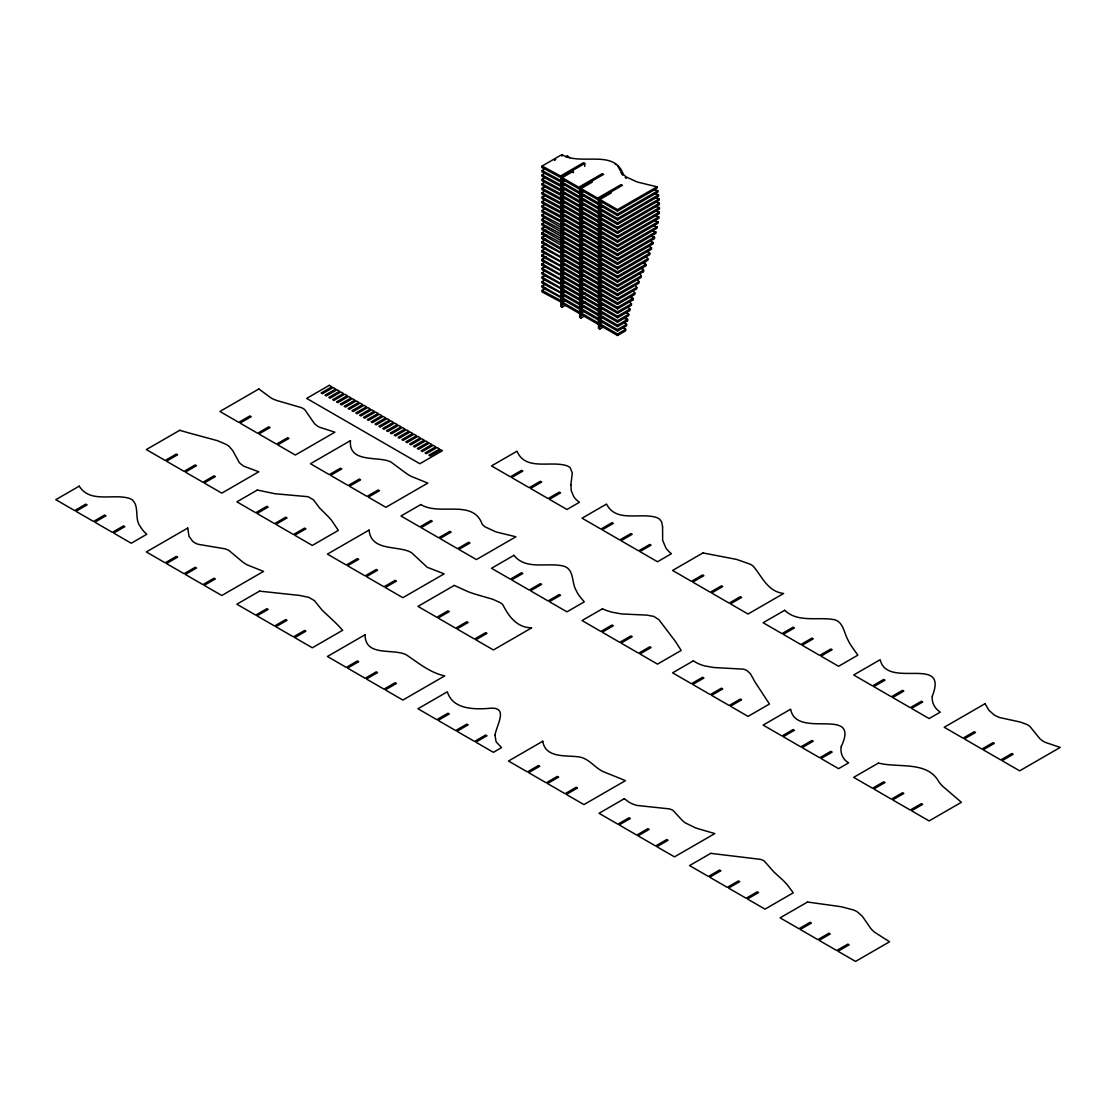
<?xml version="1.0" encoding="UTF-8"?>
<svg xmlns="http://www.w3.org/2000/svg" width="1116" height="1116" viewBox="0 0 1116 1116"><rect width="100%" height="100%" fill="white"/><g stroke="black" fill="none" stroke-linecap="round" stroke-linejoin="round"><path stroke-width="1.5" d="M561.627 178.016L542.069 167.54L542.069 166.047L561.92 154.594C580.822 166.214 614.107 148.567 623.286 174.263A25.821 14.913 0 0 0 626.313 176.97L637.124 181.978L657.003 186.818L657.003 188.297L617.525 211.091L599.948 200.95L600.645 200.545M542.069 167.54L543.311 166.814M554.485 160.369L555.726 159.658M561.627 182.466L542.069 171.976L542.069 170.497L545.236 168.669M565.812 156.784L567.402 155.877L569.62 157.761M561.627 186.902L542.069 176.426L542.069 174.933L543.952 173.845M561.627 191.352L542.069 180.862L542.069 179.383L544.217 178.142M561.627 195.788L542.069 185.312L542.069 183.819L544.427 182.466M565.142 305.491L562.115 307.235L560.832 306.495L560.832 175.812L583.473 162.741L584.756 163.48L584.756 166.437M561.627 176.537L542.069 166.047M568.602 172.52L569.997 171.711M560.832 175.812L562.115 176.551L584.756 163.48M561.627 200.238L542.069 189.748L542.069 188.269L544.566 186.818M573.373 172.729L573.373 171.236L562.213 177.681L579.79 187.837L579.79 189.315L562.213 179.16M561.627 180.987L542.069 170.497M561.627 204.674L542.069 194.198L542.069 192.705L544.664 191.213M565.7 180.108L562.213 182.131L579.79 192.273L579.79 193.752L562.213 183.61M561.627 185.423L542.069 174.933M561.627 209.124L542.069 198.634L542.069 197.155L544.678 195.649M565.7 184.559L562.213 186.567L579.79 196.723L579.79 198.202L562.213 188.046M561.627 189.873L542.069 179.383M561.627 213.561L542.069 203.084L542.069 201.591L544.622 200.127M565.7 188.995L562.213 191.017L579.79 201.159L579.79 202.638L562.213 192.496M561.627 194.31L542.069 183.819M561.627 218.011L542.069 207.52L542.069 206.041L544.51 204.633M565.7 193.445L562.213 195.453L579.79 205.609L579.79 207.088L562.213 196.932M579.678 186.693L602.319 173.622L603.603 174.361L580.962 187.432L579.678 186.693L579.678 317.376L580.962 318.116L585.495 315.493M561.627 198.76L542.069 188.269M561.627 222.447L542.069 211.97L542.069 210.478L544.343 209.18M565.003 198.285L562.213 199.904L579.79 210.045L579.79 211.524L562.213 201.382M561.627 203.196L542.069 192.705M560.93 227.301L542.069 216.406L542.069 214.928L544.162 213.728M584.561 191.003L581.073 193.012L598.664 203.168L598.664 204.646L581.073 194.491M565.003 202.735L562.213 204.34L579.79 214.495L579.79 215.974L562.213 205.818M561.627 207.646L542.069 197.155M560.93 231.737L542.069 220.856L542.069 219.378L543.966 218.276M584.561 195.439L581.073 197.462L598.664 207.604L598.664 209.097L581.073 198.941M565.003 207.171L562.213 208.79L579.79 218.931L579.79 220.41L562.213 210.268M561.627 212.082L542.069 201.591M560.93 236.187L542.069 225.292L542.069 223.814L545.501 221.833M584.561 199.89L581.073 201.898L598.664 212.054L598.664 213.533L581.073 203.377M565.003 211.621L562.213 213.226L579.79 223.381L579.79 224.86L562.213 214.704M561.627 216.532L542.069 206.041M560.93 240.624L542.069 229.743L542.069 228.264L545.166 226.464M584.561 204.34L581.073 206.348L598.664 216.49L598.664 217.983L581.073 207.827M565.003 216.058L562.213 217.676L579.79 227.817L579.79 229.296L562.213 219.154M598.525 197.644L621.166 184.572L622.449 185.312L599.808 198.383L598.525 197.644L598.525 328.327L599.808 329.067L604.342 326.458M609.127 192.677L609.894 192.329M561.627 220.968L542.069 210.478M560.93 245.074L542.069 234.179L542.069 232.7L546.324 230.245M584.561 208.776L581.073 210.785L598.664 220.94L598.664 222.419L581.073 212.263M565.003 220.508L562.213 222.112L579.79 232.268L579.79 233.746L562.213 223.591M542.069 234.179L543.492 233.37M561.627 225.418L542.069 214.928M560.93 249.51L542.069 238.629L542.069 237.15L546.045 234.848M603.435 201.898L599.948 203.907L617.525 214.063L657.854 190.766L657.854 192.245L617.525 215.541L599.948 205.386L600.645 204.981M584.561 213.226L581.073 215.235L598.664 225.376L598.664 226.869L581.073 216.713M565.003 224.944L562.213 226.562L579.79 236.704L579.79 238.182L562.213 228.041M542.069 238.629L543.394 237.861M561.627 229.854L542.069 219.378M561.627 253.555L542.069 243.065L542.069 241.586L545.905 239.368M603.435 206.334L599.948 208.343L617.525 218.499L658.552 194.812L658.552 196.29L617.525 219.978L599.948 209.836L600.645 209.431M584.561 217.662L581.073 219.671L598.664 229.826L598.664 231.305L581.073 221.163M565.003 229.394L562.213 230.998L579.79 241.154L579.79 242.632L562.213 232.477M542.069 243.065L543.352 242.325M561.627 234.304L542.069 223.814M561.627 257.991L542.069 247.515L542.069 246.036L545.891 243.818M603.435 210.785L599.948 212.793L617.525 222.949L659.068 198.955L659.068 200.434L617.525 224.428L599.948 214.272L600.645 213.867M584.561 222.112L581.073 224.121L598.664 234.262L598.664 235.755L581.073 225.599M565.003 233.83L562.213 235.448L579.79 245.59L579.79 247.068L562.213 236.927M542.069 247.515L543.352 246.776M561.627 238.74L542.069 228.264M561.627 262.441L542.069 251.951L542.069 250.472L545.975 248.226M603.435 215.221L599.948 217.229L617.525 227.385L659.375 203.224L659.375 204.702L617.525 228.864L599.948 218.722L600.645 218.317M584.561 226.548L581.073 228.557L598.664 238.712L598.664 240.191L581.073 230.049M565.003 238.28L562.213 239.884L579.79 250.04L579.79 251.519L562.213 241.363M542.069 251.951L543.366 251.198M610.215 192.51L611.094 193.026L599.948 199.457L617.525 209.613L657.003 186.818M561.627 243.19L542.069 232.7M561.627 266.877L542.069 256.401L542.069 254.922L546.115 252.579M603.435 219.671L599.948 221.679L617.525 231.835L659.444 207.618L659.444 209.097L617.525 233.314L599.948 223.158L600.645 222.754M584.561 230.998L581.073 233.007L598.664 243.149L598.664 244.641L581.073 234.486M565.003 242.716L562.213 244.334L579.79 254.476L579.79 255.955L562.213 245.813M542.069 256.401L543.422 255.62M562.325 247.222L560.93 248.031L542.069 237.15M561.627 271.327L542.069 260.837L542.069 259.358L546.282 256.931M603.435 224.107L599.948 226.116L617.525 236.271L659.277 212.166L659.277 213.644L617.525 237.75L599.948 227.608L600.645 227.204M584.561 235.434L581.073 237.443L598.664 247.599L598.664 249.077L581.073 238.936M565.003 247.166L562.213 248.77L579.79 258.926L579.79 260.405L562.213 250.249M542.069 260.837L543.478 260.028M562.325 251.672L560.93 252.481L542.069 241.586M561.627 275.778L542.069 265.287L542.069 263.808L544.999 262.107M603.435 228.557L599.948 230.566L617.525 240.721L658.817 216.867L658.817 218.359L617.525 242.2L599.948 232.044L600.645 231.64M584.561 239.884L581.073 241.893L598.664 252.035L598.664 253.527L581.073 243.372M565.003 251.602L562.213 253.22L579.79 263.362L579.79 264.841L562.213 254.699M542.069 265.287L543.534 264.436M562.325 256.108L560.93 256.917L542.069 246.036M561.627 280.214L542.069 269.723L542.069 268.245L545.138 266.473M603.435 232.993L599.948 235.002L617.525 245.157L658.063 221.749L658.063 223.228L617.525 246.636L599.948 236.494L600.645 236.09M584.561 244.32L581.073 246.329L598.664 256.485L598.664 257.963L581.073 247.822M565.003 256.052L562.213 257.656L579.79 267.812L579.79 269.291L562.213 259.135M562.325 260.558L560.93 261.367L542.069 250.472M561.627 284.664L542.069 274.173L542.069 272.695L545.264 270.853M603.435 237.443L599.948 239.452L617.525 249.607L657.045 226.785L657.045 228.264L617.525 251.086L599.948 240.93L600.645 240.526M584.561 248.77L581.073 250.779L598.664 260.921L598.664 262.413L581.073 252.258M565.003 260.488L562.213 262.107L579.79 272.248L579.79 273.727L562.213 263.585M562.325 264.994L560.93 265.803L542.069 254.922M561.627 289.1L542.069 278.609L542.069 277.131L545.389 275.22M603.435 241.879L599.948 243.888L617.525 254.043L655.831 231.919L655.831 233.397L617.525 255.522L599.948 245.381L600.645 244.976M584.561 253.206L581.073 255.215L598.664 265.371L598.664 266.85L581.073 256.708L581.771 256.303M565.003 264.938L562.213 266.543L579.79 276.698L579.79 278.177L562.213 268.021M562.325 269.444L560.93 270.253L542.069 259.358M561.627 293.55L542.069 283.059L542.069 281.581L545.515 279.586M603.435 246.329L599.948 248.338L617.525 258.494L654.52 237.122L654.52 238.601L617.525 259.972L599.948 249.817L600.645 249.412M584.561 257.656L581.073 259.665L598.664 269.807L598.664 271.3L581.073 261.144L581.771 260.739M565.003 269.375L562.213 270.993L579.79 281.134L579.79 282.627L562.213 272.471M562.325 273.88L560.93 274.689L542.069 263.808M561.627 297.986L542.069 287.496L542.069 286.017L545.626 283.966M603.435 250.765L599.948 252.788L617.525 262.93L653.097 242.395L653.097 243.874L617.525 264.408L599.948 254.267L600.645 253.862M584.561 262.093L581.073 264.101L598.664 274.257L598.664 275.736L581.073 265.594L581.771 265.19M565.003 273.825L562.213 275.429L579.79 285.584L579.79 287.063L562.213 276.908M562.325 278.33L560.93 279.139L542.069 268.245M561.627 302.436L542.069 291.946L542.069 290.467L545.738 288.346M603.435 255.215L599.948 257.224L617.525 267.38L651.521 247.738L651.521 249.231L617.525 268.858L599.948 258.703L600.645 258.298M584.561 266.543L581.073 268.551L598.664 278.693L598.664 280.186L581.073 270.03L581.771 269.626M565.003 278.261L562.213 279.879L579.79 290.021L579.79 291.513L562.213 281.358M562.325 282.767L560.93 283.576L542.069 272.695M603.435 259.651L599.948 261.674L617.525 271.816L649.777 253.192L647.406 251.393M584.561 270.979L581.073 272.988L598.664 283.143L598.664 284.622L581.073 274.48L581.771 274.076M565.003 282.711L562.213 284.315L579.79 294.471L579.79 295.949L562.213 285.794M600.645 262.748L599.948 263.153L617.525 273.294L649.777 254.671L649.777 253.192M562.325 287.217L560.93 288.026L542.069 277.131M603.435 264.101L599.948 266.11L617.525 276.266L647.866 258.745L645.969 256.666M584.561 275.429L581.073 277.438L598.664 287.579L598.664 289.072L581.073 278.916L581.771 278.512M565.003 287.147L562.213 288.765L579.79 298.907L579.79 300.399L562.213 290.244L563.608 289.435M600.645 267.184L599.948 267.589L617.525 277.745L647.866 260.223L647.866 258.745M562.325 291.653L560.93 292.462L542.069 281.581M603.435 268.538L599.948 270.56L617.525 280.702L645.787 264.38L644.239 262.107M584.561 279.865L581.073 281.874L598.664 292.029L598.664 293.508L581.073 283.366L581.771 282.962M565.003 291.597L562.213 293.201L579.79 303.357L579.79 304.835L562.213 294.68L563.608 293.885M600.645 271.634L599.948 272.039L617.525 282.181L645.787 265.873L645.787 264.38M562.325 296.103L560.93 296.912L542.069 286.017M603.435 272.988L599.948 274.996L617.525 285.152L643.541 270.128L642.16 267.756M584.561 284.315L581.073 286.324L598.664 296.465L598.664 297.958L581.073 287.802L581.771 287.398M565.003 296.033L562.213 297.651L579.79 307.793L579.79 309.285L562.213 299.13L562.91 298.725M600.645 276.071L599.948 276.475L617.525 286.631L643.541 271.606L643.541 270.128M561.627 300.943L542.069 290.467M603.435 277.424L599.948 279.446L617.525 289.588L641.212 275.917L639.817 273.546M584.561 288.751L581.073 290.76L598.664 300.915L598.664 302.394L581.073 292.252L581.771 291.848M565.003 300.483L562.213 302.087L579.79 312.243L579.79 313.722L562.213 303.566L562.91 303.175M600.645 280.521L599.948 280.925L617.525 291.067L641.212 277.396L641.212 275.917M603.435 281.874L599.948 283.882L617.525 294.038L638.938 281.664L637.403 279.391M585.258 292.797L581.073 295.21L598.664 305.352L598.664 306.844L581.073 296.689L581.771 296.284M600.645 284.957L599.948 285.361L617.525 295.517L638.938 283.143L638.938 281.664M603.435 286.31L599.948 288.333L617.525 298.474L636.79 287.356L635.088 285.166M585.258 297.233L581.073 299.646L598.664 309.802L598.664 311.28L581.073 301.139L581.771 300.734M600.645 289.407L599.948 289.811L617.525 299.953L636.79 288.835L636.79 287.356M603.435 290.76L599.948 292.769L617.525 302.924L634.823 292.936L632.939 290.858M585.258 301.683L581.073 304.096L598.664 314.238L598.664 315.73L581.073 305.575L581.771 305.17M600.645 293.843L599.948 294.247L617.525 304.403L634.823 294.415L634.823 292.936M603.435 295.196L599.948 297.219L617.525 307.36L633.037 298.404L630.972 296.424M584.561 306.523L581.073 308.532L598.664 318.688L598.664 320.166L581.073 310.025L581.771 309.62M600.645 298.293L599.948 298.697L617.525 308.839L633.037 299.883L633.037 298.404M603.435 299.646L599.948 301.655L617.525 311.81L631.433 303.775L629.229 301.878M584.561 310.973L581.073 312.982L598.664 323.138L598.664 324.616L581.073 314.461L581.771 314.056M600.645 302.729L599.948 303.134L617.525 313.289L631.433 305.254L631.433 303.775M603.435 304.082L599.948 306.105L617.525 316.246L629.996 309.048L627.68 307.221M600.645 307.179L599.948 307.584L617.525 317.725L629.996 310.527L629.996 309.048M603.435 308.532L599.948 310.541L617.525 320.697L628.726 314.224L626.327 312.438M600.645 311.615L599.948 312.02L617.525 322.175L628.726 315.702L628.726 314.224M603.435 312.968L599.948 314.991L617.525 325.133L627.583 319.329L625.155 317.558M600.645 316.065L599.948 316.47L617.525 326.611L627.583 320.808L627.583 319.329M603.435 317.418L599.948 319.427L617.525 329.583L626.578 324.351L624.137 322.594M600.645 320.501L599.948 320.906L617.525 331.061L626.578 325.83L626.578 324.351M603.435 321.854L599.948 323.877L617.525 334.019L625.685 329.304L623.272 327.532M600.645 324.951L599.948 325.356L617.525 335.498L625.685 330.796L625.685 329.304M653.055 225.92L657.045 226.785M651.842 231.068L655.831 231.919M654.185 220.829L658.063 221.749M654.018 189.818L657.854 190.766M650.726 236.146L654.52 237.122M655.092 215.862L658.817 216.867M654.911 193.752L658.552 194.812M655.678 211.077L659.277 212.166M655.538 197.825L659.068 198.955M655.943 206.474L659.444 207.618M655.887 202.066L659.375 203.224M649.679 241.196L653.097 242.395M648.619 246.259L651.521 247.738M590.95 181.392L592.233 182.131L581.073 188.576L598.664 198.718L598.664 200.21L581.073 190.055M615.153 163.954L616.116 164.652M625.155 319.036L627.583 320.808M630.972 297.902L633.037 299.883M622.226 173.998L622.895 174.891M620.915 172.227L621.57 173.106M617.65 166.228L618.278 167.093M622.533 174.807L621.291 172.868M644.239 263.585L645.787 265.873M642.16 269.235L643.541 271.606M618.836 168L619.338 168.948M619.812 169.911L620.287 170.887M617.525 209.613L617.525 211.091M617.525 214.063L617.525 215.541M617.525 218.499L617.525 219.978M617.525 222.949L617.525 224.428M617.525 227.385L617.525 228.864M617.525 231.835L617.525 233.314M617.525 236.271L617.525 237.75M617.525 240.721L617.525 242.2M617.525 245.157L617.525 246.636M617.525 249.607L617.525 251.086M617.525 254.043L617.525 255.522M617.525 258.494L617.525 259.972M617.525 262.93L617.525 264.408M617.525 267.38L617.525 268.858M617.525 271.816L617.525 273.294M617.525 276.266L617.525 277.745M617.525 280.702L617.525 282.181M617.525 285.152L617.525 286.631M617.525 289.588L617.525 291.067M617.525 294.038L617.525 295.517M617.525 298.474L617.525 299.953M617.525 302.924L617.525 304.403M617.525 307.36L617.525 308.839M617.525 311.81L617.525 313.289M617.525 316.246L617.525 317.725M617.525 320.697L617.525 322.175M617.525 325.133L617.525 326.611M617.525 329.583L617.525 331.061M617.525 334.019L617.525 335.498M599.808 198.383L599.808 329.067M580.962 187.432L580.962 318.116M567.402 155.877L567.402 157.356M562.115 176.551L562.115 307.235M561.92 154.594L561.92 156.073M626.229 178.434A33.229 19.181 0 0 1 625.267 177.57M494.974 735.109L496.104 741.833L501.558 747.608L493.398 752.323L475.821 742.168L486.981 735.737L485.697 734.998L474.537 741.429L456.96 731.287L468.12 724.842L466.837 724.103L455.677 730.548L438.1 720.392L449.26 713.947L447.976 713.208L436.816 719.653L417.956 708.758L447.321 691.808C452.622 708.939 472.682 709.427 487.441 708.507C509.677 705.382 497.122 723.642 494.974 735.109M350.438 440.639C348.624 461.661 373.818 456.974 387.113 460.573A24.064 13.894 0 0 1 390.977 462.024L406.057 473.226A58.116 33.55 0 0 0 411.19 476.379L427.819 483.089L385.885 507.306L368.308 497.15L379.468 490.705L378.185 489.966L367.025 496.411L349.447 486.255L360.608 479.824L359.324 479.071L348.164 485.516L330.587 475.374L341.747 468.929L340.464 468.19L329.304 474.635L310.443 463.74L350.438 440.639M570.89 484.79L571.253 490.691L573.75 496.62A35.67 20.59 0 0 0 579.441 502.27L566.956 509.482L549.379 499.326L560.539 492.881L559.255 492.142L548.096 498.587L530.519 488.445L541.678 482L540.395 481.261L529.235 487.692L511.658 477.55L522.818 471.105L521.535 470.366L510.375 476.811L491.514 465.916L517.029 451.185C525.483 471.412 550.83 460.28 567.123 465.832A10.63 6.138 0 0 1 570.192 467.744L572.299 473.003L570.89 484.79M662.583 526.794L662.653 540.297L665.889 547.984A44.305 25.584 0 0 0 671.413 553.717L657.505 561.753L639.914 551.597L651.074 545.152L649.791 544.413L638.631 550.858L621.054 540.716L632.214 534.271L630.931 533.532L619.771 539.977L602.194 529.821L613.354 523.376L612.07 522.637L600.91 529.082L582.05 518.187L606.532 504.055C616.032 523.055 640.291 512.188 656.543 517.517A11.481 6.626 0 0 1 659.723 519.359L661.704 521.981L662.583 526.794M932.265 696.245C931.511 702.578 934.887 708.855 940.314 712.106L929.112 718.565L911.535 708.409L922.695 701.978L921.411 701.239L910.251 707.67L892.674 697.528L903.834 691.083L902.551 690.344L891.391 696.789L873.814 686.633L884.974 680.188L883.691 679.449L872.531 685.894L853.67 674.999L880.203 659.682C886.983 689.911 949.046 653.892 932.265 696.245M841.241 746.604C839.93 752.951 842.943 759.689 848.634 762.856L838.576 768.659L820.999 758.503L832.159 752.072L830.876 751.319L819.716 757.764L802.139 747.622L813.299 741.177L812.016 740.438L800.856 746.883L783.279 736.727L794.425 730.283L793.141 729.543L781.995 735.988L763.121 725.093L790.658 709.204C796.224 740.257 860.896 704.796 841.241 746.604M79.236 486.144L55.8 499.675L74.66 510.57L85.82 504.125L87.104 504.864L75.944 511.309L93.521 521.451L104.681 515.02L105.964 515.759L94.804 522.204L112.381 532.346L123.541 525.901L124.825 526.64L113.665 533.085L131.242 543.241L146.768 534.271L144.703 532.304A59.232 34.205 0 0 1 140.253 526.487C134.185 518.745 139.639 507.069 132.567 500.135A12.067 6.975 0 0 0 129.289 498.35C112.981 493.411 90.061 503.539 79.236 486.144M179.732 430.302L146.335 449.581L165.196 460.476L176.356 454.031L177.639 454.77L166.479 461.215L184.056 471.357L195.216 464.926L196.5 465.665L185.34 472.11L202.931 482.251L214.077 475.807L215.36 476.546L204.2 482.991L221.791 493.146L258.786 471.775L244.027 466.293A30.202 17.438 0 0 1 239.284 462.54L232.826 450.711L229.212 446.512A26.784 15.471 0 0 0 226.367 444.489L217.313 440.625L193.166 434.096A453.445 261.8 0 0 1 179.732 430.302M258.87 388.968L219.894 411.469L238.768 422.364L249.914 415.919L251.198 416.659L240.052 423.103L257.629 433.245L268.789 426.8L270.072 427.554L258.912 433.985L276.489 444.14L287.649 437.695L288.932 438.435L277.772 444.879L295.349 455.035L334.884 432.199L319.343 427.163A28.291 16.335 0 0 1 314.391 423.522L304.808 409.698A22.362 12.918 0 0 0 301.766 407.759L277.424 400.686A42.213 24.371 0 0 1 271.244 398.133L258.87 388.968M329.304 385.327L306.663 398.398L419.839 463.74L442.466 450.669L440.89 449.762L430.162 455.942L428.879 455.202L439.606 449.023L437.04 447.53L426.312 453.724L425.043 452.984L435.756 446.791L433.189 445.312L422.476 451.506L421.192 450.766L431.906 444.573L429.339 443.094L418.626 449.288L417.342 448.548L428.056 442.355L425.503 440.876L414.775 447.056L413.492 446.316L424.22 440.136L421.653 438.644L410.925 444.838L409.642 444.098L420.369 437.904L417.803 436.426L407.075 442.62L405.792 441.88L416.519 435.686L413.952 434.208L403.225 440.401L401.955 439.662L412.669 433.468L410.102 431.99L399.389 438.17L398.105 437.43L408.819 431.25L406.252 429.758L395.538 435.951L394.255 435.212L404.969 429.018L402.416 427.54L391.688 433.733L390.405 432.994L401.132 426.8L398.565 425.322L387.838 431.515L386.555 430.776L397.282 424.582L394.715 423.103L383.988 429.283L382.704 428.544L393.432 422.364L390.865 420.871L380.137 427.065L378.868 426.326L389.582 420.132L387.015 418.653L376.301 424.847L375.018 424.108L385.731 417.914L383.165 416.435L372.451 422.629L371.168 421.89L381.881 415.696L379.328 414.217L368.601 420.397L367.317 419.658L378.045 413.478L375.478 411.985L364.751 418.179L363.467 417.44L374.195 411.246L371.628 409.767L360.9 415.961L359.617 415.222L370.345 409.028L367.778 407.549L357.05 413.743L355.781 413.004L366.494 406.81L363.928 405.331L353.214 411.511L351.931 410.772L362.644 404.592L360.077 403.099L349.364 409.293L348.08 408.554L358.794 402.36L356.241 400.881L345.514 407.075L344.23 406.336L354.958 400.142L352.391 398.663L341.663 404.857L340.38 404.118L351.108 397.924L348.541 396.445L337.813 402.625L336.53 401.886L347.257 395.706L344.691 394.213L333.963 400.407L332.694 399.668L343.407 393.474L340.84 391.995L330.127 398.189L328.843 397.449L339.557 391.256L336.99 389.777L326.277 395.971L324.993 395.231L335.707 389.038L333.154 387.559L322.426 393.739L321.143 392.999L331.87 386.82L329.304 385.327M187.739 528.049L146.335 551.946L165.196 562.841L176.356 556.396L177.639 557.135L166.479 563.58L184.056 573.722L195.216 567.291L196.5 568.03L185.34 574.475L202.931 584.617L214.077 578.172L215.36 578.911L204.2 585.356L221.791 595.512L263.543 571.406L246.873 564.724A47.709 27.537 0 0 1 241.991 561.418L228.794 550.355A24.301 14.034 0 0 0 225.069 548.835L198.369 544.343A17.145 9.891 0 0 1 192.789 541.441L188.981 536.266L187.739 528.049M257.322 490.05L236.871 501.851L255.731 512.746L266.891 506.301L268.175 507.041L257.015 513.486L274.606 523.641L285.752 517.196L287.035 517.936L275.889 524.38L293.466 534.522L304.626 528.077L305.91 528.817L294.75 535.261L312.327 545.417L338.343 530.393L331.536 520.321A118.938 68.676 0 0 0 327.685 516.038L319.497 507.878L313.568 499.912L308.211 496.718L275.15 493.76L257.322 490.05M259.54 591.131L236.871 604.216L255.731 615.111L266.891 608.666L268.175 609.406L257.015 615.851L274.606 626.006L285.752 619.561L287.035 620.301L275.889 626.746L293.466 636.887L304.626 630.442L305.91 631.182L294.75 637.627L312.327 647.782L342.668 630.261L338.957 626.257A269.388 155.529 0 0 0 333.977 621.277L322.078 610.131L314.377 600.575L308.909 597.381L299.799 595.456L259.54 591.131M369.103 530.058L327.42 554.122L346.281 565.017L357.441 558.572L358.71 559.311L347.564 565.756L365.141 575.912L376.301 569.467L377.585 570.206L366.425 576.651L384.002 586.793L395.162 580.348L396.445 581.101L385.285 587.532L402.862 597.688L444.154 573.847L427.247 567.291L411.623 552.755A23.185 13.392 0 0 0 408.149 551.067C394.394 545.947 370.833 550.244 369.103 530.058M420.83 504.544L400.979 516.01L419.839 526.905L430.999 520.461L432.283 521.2L421.123 527.645L438.7 537.786L449.86 531.356L451.143 532.095L439.983 538.526L457.56 548.681L468.72 542.236L470.003 542.976L458.843 549.421L476.42 559.576L515.899 536.782L496.034 531.941L485.223 526.933A25.821 14.913 0 0 1 482.196 524.227C472.975 498.559 439.648 516.248 420.83 504.544M365.016 634.781L327.42 656.487L346.281 667.382L357.441 660.937L358.71 661.676L347.564 668.121L365.141 678.277L376.301 671.832L377.585 672.571L366.425 679.016L384.002 689.158L395.162 682.713L396.445 683.466L385.285 689.897L402.862 700.053L444.712 675.891C429.786 672.669 418.305 662.778 406.029 654.66C392.344 648.173 365.337 657.087 365.016 634.781M454.282 585.426L417.956 606.393L436.816 617.288L447.976 610.843L449.26 611.582L438.1 618.027L455.677 628.182L466.837 621.738L468.12 622.477L456.96 628.922L474.537 639.063L485.697 632.633L486.981 633.372L475.821 639.803L493.398 649.958L531.718 627.834C516.722 627.68 508.701 616.255 502.8 604.663A23.98 13.838 0 0 0 500.052 602.556L492.77 599.264L474.844 594.061A99.561 57.474 0 0 1 467.841 591.592L454.282 585.426M513.946 555.336L491.514 568.281L510.375 579.176L521.535 572.731L522.818 573.471L511.658 579.915L529.235 590.057L540.395 583.626L541.678 584.365L530.519 590.81L548.096 600.952L559.255 594.507L560.539 595.246L549.379 601.691L566.956 611.847L584.268 601.859L579.274 595.805A87.648 50.597 0 0 1 576.065 590.28C571.518 582.608 574.363 569.648 564.082 566.244C547.677 561.864 526.222 570.736 513.946 555.336M602.431 608.792L582.05 620.552L600.91 631.447L612.07 625.002L613.354 625.741L602.194 632.186L619.771 642.342L630.931 635.897L632.214 636.636L621.054 643.081L638.631 653.223L649.791 646.778L651.074 647.517L639.914 653.962L657.505 664.118L681.192 650.433L675.808 642.007A202.638 116.985 0 0 0 672.167 637.18L658.942 619.729L653.864 616.437L646.931 615.111L621.738 613.953L612.014 612.196A41.738 24.106 0 0 1 602.431 608.792M702.954 552.936L672.585 570.457L691.446 581.352L702.606 574.907L703.889 575.647L692.729 582.092L710.32 592.247L721.466 585.802L722.75 586.542L711.59 592.987L729.18 603.128L740.34 596.683L741.624 597.423L730.464 603.868L748.041 614.023L783.613 593.489C767.543 591.494 762.172 576.679 753.272 566.217A27.816 16.056 0 0 0 750.273 564.222L736.644 559.423L702.954 552.936M542.767 741.247L508.491 761.028L527.352 771.923L538.512 765.478L539.795 766.218L528.635 772.663L546.212 782.818L557.372 776.373L558.656 777.113L547.496 783.558L565.073 793.699L576.233 787.268L577.516 788.008L566.356 794.439L583.933 804.594L625.476 780.614L602.612 771.393A60.152 34.736 0 0 1 598.329 768.715C592.052 764.139 586.5 757.625 578.241 756.815C565.686 755.211 545.333 758.183 542.767 741.247M693.385 660.825L672.585 672.822L691.446 683.717L702.606 677.273L703.889 678.012L692.729 684.457L710.32 694.612L721.466 688.167L722.75 688.907L711.59 695.352L729.18 705.493L740.34 699.048L741.624 699.788L730.464 706.233L748.041 716.388L769.454 704.029L754.904 681.834A156.212 90.187 0 0 1 753.202 678.668L750.482 673.869L747.274 670.814A12.681 7.324 0 0 0 743.619 669.168L713.78 667.521L704.601 665.889A30.899 17.842 0 0 1 696.007 662.472L693.385 660.825M784.66 610.299L763.121 622.728L781.995 633.623L793.141 627.178L794.425 627.917L783.279 634.362L800.856 644.518L812.016 638.073L813.299 638.812L802.139 645.257L819.716 655.399L830.876 648.954L832.159 649.707L820.999 656.138L838.576 666.294L857.841 655.162L850.824 645.215A158.305 91.4 0 0 1 847.365 638.784C843.863 631.768 842.873 621.026 833.401 619.506C817.219 616.813 797.884 622.84 784.66 610.299M624.346 798.679L599.027 813.313L617.887 824.194L629.047 817.749L630.331 818.488L619.171 824.933L636.748 835.089L647.908 828.644L649.191 829.383L638.031 835.828L655.608 845.97L666.768 839.539L668.052 840.278L656.892 846.723L674.482 856.865L714.812 833.582L696.035 828.1L685.447 822.966A33.229 19.181 0 0 1 682.225 820.372L673.046 810.439A13.392 7.728 0 0 0 669.182 808.863L636.929 805.431A28.137 16.238 0 0 1 628.978 802.153L624.346 798.679M710.753 853.349L689.562 865.584L708.423 876.465L719.583 870.02L720.866 870.773L709.706 877.204L727.283 887.36L738.443 880.915L739.727 881.654L728.567 888.099L746.158 898.254L757.304 891.81L758.587 892.549L747.441 898.994L765.018 909.135L793.281 892.814L787.226 884.765A123.332 71.201 0 0 0 783 880.287L773.904 871.987L764.293 861.05A14.815 8.551 0 0 0 760.498 859.362L710.753 853.349M878.459 763.051L853.67 777.364L872.531 788.259L883.691 781.814L884.974 782.553L873.814 788.998L891.391 799.154L902.551 792.709L903.834 793.448L892.674 799.893L910.251 810.035L921.411 803.604L922.695 804.343L911.535 810.774L929.112 820.93L961.378 802.306L942.183 785.817A97.092 56.051 0 0 1 938.933 781.87C927.243 760.512 898.115 768.213 878.459 763.051M985.051 703.694L944.206 727.269L963.066 738.164L974.226 731.719L975.51 732.459L964.35 738.904L981.927 749.059L993.087 742.614L994.37 743.354L983.21 749.799L1000.787 759.94L1011.947 753.509L1013.23 754.249L1002.07 760.68L1019.647 770.835L1060.2 747.427L1044.939 742.238A32.085 18.526 0 0 1 1039.833 738.68L1029.845 726.335A22.167 12.806 0 0 0 1026.748 724.41L1020.191 722.01L999.824 717.588A26.087 15.052 0 0 1 994.049 714.812L988.985 710.348L985.051 703.694M807.524 902.021L780.098 917.854L798.972 928.735L810.118 922.304L811.402 923.044L800.242 929.475L817.833 939.63L828.993 933.185L830.262 933.925L819.116 940.37L836.693 950.525L847.853 944.08L849.137 944.82L837.977 951.264L855.553 961.406L889.55 941.778L874.358 932.069A60.71 35.056 0 0 1 870.745 928.4L862.417 916.348L857.339 911.87A24.301 14.034 0 0 0 853.782 910.056L841.311 906.75L807.524 902.021"/></g></svg>
